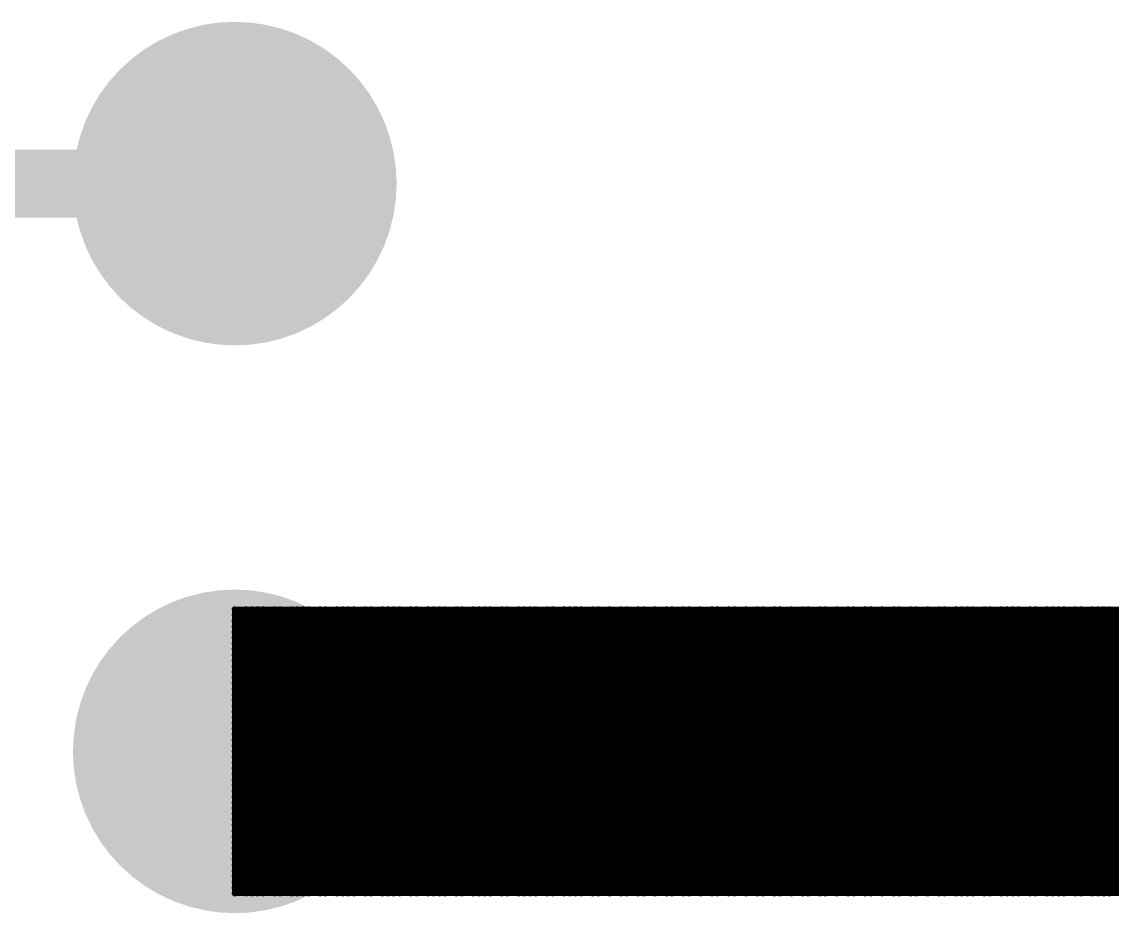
# Model space of a CAD drawing. Extents: x 0.24 to 7.39, y 0.21 to 4.62.
# Drawn here: x 6.5585 to 6.7505, y 0.6925 to 0.8495 of the extents above; entities that cross this region are included whole.
import ezdxf

# ---------------------------------------------------------------- set-up
doc = ezdxf.new("R2010")
doc.units = 0

msp = doc.modelspace()

# ---------------------------------------------------------------- linework, layer by layer
at = {"layer": 'TOP'}
for points, const_width in [([(6.582, 0.821, 1), (6.61, 0.821, 1)], 0.029), ([(6.593, 0.821, 1), (6.599, 0.821, 1)], 0.006), ([(6.582, 0.721, 1), (6.61, 0.721, 1)], 0.029), ([(6.5957, 0.746, 1), (6.5963, 0.746, 1)], 0.0005), ([(6.5957, 0.746, 1), (6.5963, 0.746, 1)], 0.0005), ([(6.5957, 0.745, 1), (6.5963, 0.745, 1)], 0.0005), ([(6.5968, 0.746, 1), (6.5973, 0.746, 1)], 0.0005), ([(6.5977, 0.746, 1), (6.5983, 0.746, 1)], 0.0005), ([(6.5987, 0.746, 1), (6.5993, 0.746, 1)], 0.0005), ([(6.5997, 0.746, 1), (6.6003, 0.746, 1)], 0.0005), ([(6.6007, 0.746, 1), (6.6013, 0.746, 1)], 0.0005), ([(6.6018, 0.746, 1), (6.6023, 0.746, 1)], 0.0005), ([(6.6027, 0.746, 1), (6.6033, 0.746, 1)], 0.0005), ([(6.6027, 0.746, 1), (6.6033, 0.746, 1)], 0.0005), ([(6.6037, 0.746, 1), (6.6043, 0.746, 1)], 0.0005), ([(6.6048, 0.746, 1), (6.6053, 0.746, 1)], 0.0005), ([(6.6057, 0.746, 1), (6.6063, 0.746, 1)], 0.0005), ([(6.6067, 0.746, 1), (6.6073, 0.746, 1)], 0.0005), ([(6.6077, 0.746, 1), (6.6083, 0.746, 1)], 0.0005), ([(6.6087, 0.746, 1), (6.6093, 0.746, 1)], 0.0005), ([(6.6098, 0.746, 1), (6.6103, 0.746, 1)], 0.0005), ([(6.6107, 0.746, 1), (6.6113, 0.746, 1)], 0.0005), ([(6.6117, 0.746, 1), (6.6123, 0.746, 1)], 0.0005), ([(6.6117, 0.746, 1), (6.6123, 0.746, 1)], 0.0005), ([(6.6128, 0.746, 1), (6.6133, 0.746, 1)], 0.0005), ([(6.6137, 0.746, 1), (6.6143, 0.746, 1)], 0.0005), ([(6.6147, 0.746, 1), (6.6153, 0.746, 1)], 0.0005), ([(6.6157, 0.746, 1), (6.6163, 0.746, 1)], 0.0005), ([(6.6167, 0.746, 1), (6.6173, 0.746, 1)], 0.0005), ([(6.6178, 0.746, 1), (6.6183, 0.746, 1)], 0.0005), ([(6.6187, 0.746, 1), (6.6193, 0.746, 1)], 0.0005), ([(6.6197, 0.746, 1), (6.6203, 0.746, 1)], 0.0005), ([(6.6208, 0.746, 1), (6.6213, 0.746, 1)], 0.0005), ([(6.6208, 0.746, 1), (6.6213, 0.746, 1)], 0.0005), ([(6.6217, 0.746, 1), (6.6223, 0.746, 1)], 0.0005), ([(6.6227, 0.746, 1), (6.6233, 0.746, 1)], 0.0005), ([(6.6237, 0.746, 1), (6.6243, 0.746, 1)], 0.0005), ([(6.6247, 0.746, 1), (6.6253, 0.746, 1)], 0.0005), ([(6.6258, 0.746, 1), (6.6263, 0.746, 1)], 0.0005), ([(6.6267, 0.746, 1), (6.6273, 0.746, 1)], 0.0005), ([(6.6277, 0.746, 1), (6.6283, 0.746, 1)], 0.0005), ([(6.6287, 0.746, 1), (6.6292, 0.746, 1)], 0.0005), ([(6.6297, 0.746, 1), (6.6303, 0.746, 1)], 0.0005), ([(6.6297, 0.746, 1), (6.6303, 0.746, 1)], 0.0005), ([(6.6307, 0.746, 1), (6.6313, 0.746, 1)], 0.0005), ([(6.6317, 0.746, 1), (6.6323, 0.746, 1)], 0.0005), ([(6.6327, 0.746, 1), (6.6333, 0.746, 1)], 0.0005), ([(6.6338, 0.746, 1), (6.6343, 0.746, 1)], 0.0005), ([(6.6347, 0.746, 1), (6.6353, 0.746, 1)], 0.0005), ([(6.6357, 0.746, 1), (6.6363, 0.746, 1)], 0.0005), ([(6.6367, 0.746, 1), (6.6372, 0.746, 1)], 0.0005), ([(6.6377, 0.746, 1), (6.6383, 0.746, 1)], 0.0005), ([(6.6387, 0.746, 1), (6.6393, 0.746, 1)], 0.0005), ([(6.6387, 0.746, 1), (6.6393, 0.746, 1)], 0.0005), ([(6.6397, 0.746, 1), (6.6403, 0.746, 1)], 0.0005), ([(6.6407, 0.746, 1), (6.6413, 0.746, 1)], 0.0005), ([(6.6418, 0.746, 1), (6.6423, 0.746, 1)], 0.0005), ([(6.6427, 0.746, 1), (6.6433, 0.746, 1)], 0.0005), ([(6.6437, 0.746, 1), (6.6443, 0.746, 1)], 0.0005), ([(6.6447, 0.746, 1), (6.6452, 0.746, 1)], 0.0005), ([(6.6457, 0.746, 1), (6.6463, 0.746, 1)], 0.0005), ([(6.6467, 0.746, 1), (6.6473, 0.746, 1)], 0.0005), ([(6.6477, 0.746, 1), (6.6483, 0.746, 1)], 0.0005), ([(6.6477, 0.746, 1), (6.6483, 0.746, 1)], 0.0005), ([(6.6487, 0.746, 1), (6.6493, 0.746, 1)], 0.0005), ([(6.6498, 0.746, 1), (6.6503, 0.746, 1)], 0.0005), ([(6.6507, 0.746, 1), (6.6513, 0.746, 1)], 0.0005), ([(6.6517, 0.746, 1), (6.6523, 0.746, 1)], 0.0005), ([(6.6527, 0.746, 1), (6.6532, 0.746, 1)], 0.0005), ([(6.6537, 0.746, 1), (6.6543, 0.746, 1)], 0.0005), ([(6.6547, 0.746, 1), (6.6553, 0.746, 1)], 0.0005), ([(6.6557, 0.746, 1), (6.6563, 0.746, 1)], 0.0005), ([(6.6567, 0.746, 1), (6.6573, 0.746, 1)], 0.0005), ([(6.6567, 0.746, 1), (6.6573, 0.746, 1)], 0.0005), ([(6.6578, 0.746, 1), (6.6583, 0.746, 1)], 0.0005), ([(6.6587, 0.746, 1), (6.6593, 0.746, 1)], 0.0005), ([(6.6597, 0.746, 1), (6.6603, 0.746, 1)], 0.0005), ([(6.6607, 0.746, 1), (6.6612, 0.746, 1)], 0.0005), ([(6.6617, 0.746, 1), (6.6623, 0.746, 1)], 0.0005), ([(6.6628, 0.746, 1), (6.6633, 0.746, 1)], 0.0005), ([(6.6637, 0.746, 1), (6.6643, 0.746, 1)], 0.0005), ([(6.6647, 0.746, 1), (6.6653, 0.746, 1)], 0.0005), ([(6.6658, 0.746, 1), (6.6663, 0.746, 1)], 0.0005), ([(6.6658, 0.746, 1), (6.6663, 0.746, 1)], 0.0005), ([(6.6667, 0.746, 1), (6.6673, 0.746, 1)], 0.0005), ([(6.6677, 0.746, 1), (6.6683, 0.746, 1)], 0.0005), ([(6.6687, 0.746, 1), (6.6692, 0.746, 1)], 0.0005), ([(6.6697, 0.746, 1), (6.6703, 0.746, 1)], 0.0005), ([(6.6708, 0.746, 1), (6.6713, 0.746, 1)], 0.0005), ([(6.6717, 0.746, 1), (6.6723, 0.746, 1)], 0.0005), ([(6.6727, 0.746, 1), (6.6733, 0.746, 1)], 0.0005), ([(6.6738, 0.746, 1), (6.6743, 0.746, 1)], 0.0005), ([(6.6747, 0.746, 1), (6.6753, 0.746, 1)], 0.0005), ([(6.6747, 0.746, 1), (6.6753, 0.746, 1)], 0.0005), ([(6.6757, 0.746, 1), (6.6763, 0.746, 1)], 0.0005), ([(6.6767, 0.746, 1), (6.6772, 0.746, 1)], 0.0005), ([(6.6777, 0.746, 1), (6.6783, 0.746, 1)], 0.0005), ([(6.6788, 0.746, 1), (6.6793, 0.746, 1)], 0.0005), ([(6.6797, 0.746, 1), (6.6803, 0.746, 1)], 0.0005), ([(6.6807, 0.746, 1), (6.6813, 0.746, 1)], 0.0005), ([(6.6818, 0.746, 1), (6.6823, 0.746, 1)], 0.0005), ([(6.6827, 0.746, 1), (6.6833, 0.746, 1)], 0.0005), ([(6.6837, 0.746, 1), (6.6843, 0.746, 1)], 0.0005), ([(6.6837, 0.746, 1), (6.6843, 0.746, 1)], 0.0005), ([(6.6847, 0.746, 1), (6.6852, 0.746, 1)], 0.0005), ([(6.6857, 0.746, 1), (6.6863, 0.746, 1)], 0.0005), ([(6.6868, 0.746, 1), (6.6873, 0.746, 1)], 0.0005), ([(6.6877, 0.746, 1), (6.6883, 0.746, 1)], 0.0005), ([(6.6887, 0.746, 1), (6.6893, 0.746, 1)], 0.0005), ([(6.6898, 0.746, 1), (6.6903, 0.746, 1)], 0.0005), ([(6.6907, 0.746, 1), (6.6913, 0.746, 1)], 0.0005), ([(6.6917, 0.746, 1), (6.6923, 0.746, 1)], 0.0005), ([(6.6927, 0.746, 1), (6.6932, 0.746, 1)], 0.0005), ([(6.6927, 0.746, 1), (6.6932, 0.746, 1)], 0.0005), ([(6.6937, 0.746, 1), (6.6943, 0.746, 1)], 0.0005), ([(6.6948, 0.746, 1), (6.6953, 0.746, 1)], 0.0005), ([(6.6957, 0.746, 1), (6.6963, 0.746, 1)], 0.0005), ([(6.6967, 0.746, 1), (6.6973, 0.746, 1)], 0.0005), ([(6.6978, 0.746, 1), (6.6983, 0.746, 1)], 0.0005), ([(6.6987, 0.746, 1), (6.6993, 0.746, 1)], 0.0005), ([(6.6997, 0.746, 1), (6.7003, 0.746, 1)], 0.0005), ([(6.7007, 0.746, 1), (6.7012, 0.746, 1)], 0.0005), ([(6.7017, 0.746, 1), (6.7023, 0.746, 1)], 0.0005), ([(6.7017, 0.746, 1), (6.7023, 0.746, 1)], 0.0005), ([(6.7028, 0.746, 1), (6.7033, 0.746, 1)], 0.0005), ([(6.7037, 0.746, 1), (6.7043, 0.746, 1)], 0.0005), ([(6.7047, 0.746, 1), (6.7053, 0.746, 1)], 0.0005), ([(6.7058, 0.746, 1), (6.7063, 0.746, 1)], 0.0005), ([(6.7067, 0.746, 1), (6.7073, 0.746, 1)], 0.0005), ([(6.7077, 0.746, 1), (6.7083, 0.746, 1)], 0.0005), ([(6.7087, 0.746, 1), (6.7092, 0.746, 1)], 0.0005), ([(6.7097, 0.746, 1), (6.7103, 0.746, 1)], 0.0005), ([(6.7108, 0.746, 1), (6.7113, 0.746, 1)], 0.0005), ([(6.7108, 0.746, 1), (6.7113, 0.746, 1)], 0.0005), ([(6.7117, 0.746, 1), (6.7123, 0.746, 1)], 0.0005), ([(6.7127, 0.746, 1), (6.7133, 0.746, 1)], 0.0005), ([(6.7138, 0.746, 1), (6.7143, 0.746, 1)], 0.0005), ([(6.7147, 0.746, 1), (6.7153, 0.746, 1)], 0.0005), ([(6.7157, 0.746, 1), (6.7163, 0.746, 1)], 0.0005), ([(6.7167, 0.746, 1), (6.7172, 0.746, 1)], 0.0005), ([(6.7177, 0.746, 1), (6.7183, 0.746, 1)], 0.0005), ([(6.7188, 0.746, 1), (6.7193, 0.746, 1)], 0.0005), ([(6.7197, 0.746, 1), (6.7203, 0.746, 1)], 0.0005), ([(6.7197, 0.746, 1), (6.7203, 0.746, 1)], 0.0005), ([(6.7207, 0.746, 1), (6.7213, 0.746, 1)], 0.0005), ([(6.7218, 0.746, 1), (6.7223, 0.746, 1)], 0.0005), ([(6.7227, 0.746, 1), (6.7233, 0.746, 1)], 0.0005), ([(6.7237, 0.746, 1), (6.7243, 0.746, 1)], 0.0005), ([(6.7247, 0.746, 1), (6.7253, 0.746, 1)], 0.0005), ([(6.7257, 0.746, 1), (6.7263, 0.746, 1)], 0.0005), ([(6.7268, 0.746, 1), (6.7273, 0.746, 1)], 0.0005), ([(6.7277, 0.746, 1), (6.7283, 0.746, 1)], 0.0005), ([(6.7287, 0.746, 1), (6.7293, 0.746, 1)], 0.0005), ([(6.7287, 0.746, 1), (6.7293, 0.746, 1)], 0.0005), ([(6.7298, 0.746, 1), (6.7303, 0.746, 1)], 0.0005), ([(6.7307, 0.746, 1), (6.7313, 0.746, 1)], 0.0005), ([(6.7317, 0.746, 1), (6.7323, 0.746, 1)], 0.0005), ([(6.7327, 0.746, 1), (6.7333, 0.746, 1)], 0.0005), ([(6.7337, 0.746, 1), (6.7343, 0.746, 1)], 0.0005), ([(6.7348, 0.746, 1), (6.7353, 0.746, 1)], 0.0005), ([(6.7357, 0.746, 1), (6.7363, 0.746, 1)], 0.0005), ([(6.7367, 0.746, 1), (6.7373, 0.746, 1)], 0.0005), ([(6.7378, 0.746, 1), (6.7383, 0.746, 1)], 0.0005), ([(6.7378, 0.746, 1), (6.7383, 0.746, 1)], 0.0005), ([(6.7387, 0.746, 1), (6.7393, 0.746, 1)], 0.0005), ([(6.7397, 0.746, 1), (6.7403, 0.746, 1)], 0.0005), ([(6.7407, 0.746, 1), (6.7413, 0.746, 1)], 0.0005), ([(6.7417, 0.746, 1), (6.7423, 0.746, 1)], 0.0005), ([(6.7428, 0.746, 1), (6.7433, 0.746, 1)], 0.0005), ([(6.7437, 0.746, 1), (6.7443, 0.746, 1)], 0.0005), ([(6.7447, 0.746, 1), (6.7453, 0.746, 1)], 0.0005), ([(6.7458, 0.746, 1), (6.7463, 0.746, 1)], 0.0005), ([(6.7467, 0.746, 1), (6.7473, 0.746, 1)], 0.0005), ([(6.7467, 0.746, 1), (6.7473, 0.746, 1)], 0.0005), ([(6.7477, 0.746, 1), (6.7483, 0.746, 1)], 0.0005), ([(6.7487, 0.746, 1), (6.7493, 0.746, 1)], 0.0005), ([(6.7497, 0.746, 1), (6.7503, 0.746, 1)], 0.0005), ([(6.5957, 0.744, 1), (6.5963, 0.744, 1)], 0.0005), ([(6.5957, 0.743, 1), (6.5963, 0.743, 1)], 0.0005), ([(6.5957, 0.742, 1), (6.5963, 0.742, 1)], 0.0005), ([(6.5957, 0.741, 1), (6.5963, 0.741, 1)], 0.0005), ([(6.5957, 0.74, 1), (6.5963, 0.74, 1)], 0.0005), ([(6.5957, 0.739, 1), (6.5963, 0.739, 1)], 0.0005), ([(6.5957, 0.738, 1), (6.5963, 0.738, 1)], 0.0005), ([(6.5957, 0.737, 1), (6.5963, 0.737, 1)], 0.0005), ([(6.5957, 0.736, 1), (6.5963, 0.736, 1)], 0.0005), ([(6.5957, 0.736, 1), (6.5963, 0.736, 1)], 0.0005), ([(6.5957, 0.735, 1), (6.5963, 0.735, 1)], 0.0005), ([(6.5957, 0.734, 1), (6.5963, 0.734, 1)], 0.0005), ([(6.5957, 0.733, 1), (6.5963, 0.733, 1)], 0.0005), ([(6.5957, 0.732, 1), (6.5963, 0.732, 1)], 0.0005), ([(6.5957, 0.731, 1), (6.5963, 0.731, 1)], 0.0005), ([(6.5957, 0.73, 1), (6.5963, 0.73, 1)], 0.0005), ([(6.5957, 0.729, 1), (6.5963, 0.729, 1)], 0.0005), ([(6.5957, 0.728, 1), (6.5963, 0.728, 1)], 0.0005), ([(6.5957, 0.727, 1), (6.5963, 0.727, 1)], 0.0005), ([(6.5957, 0.727, 1), (6.5963, 0.727, 1)], 0.0005), ([(6.5957, 0.726, 1), (6.5963, 0.726, 1)], 0.0005), ([(6.5957, 0.725, 1), (6.5963, 0.725, 1)], 0.0005), ([(6.5957, 0.724, 1), (6.5963, 0.724, 1)], 0.0005), ([(6.5957, 0.723, 1), (6.5963, 0.723, 1)], 0.0005), ([(6.5957, 0.722, 1), (6.5963, 0.722, 1)], 0.0005), ([(6.5957, 0.721, 1), (6.5963, 0.721, 1)], 0.0005), ([(6.5957, 0.72, 1), (6.5963, 0.72, 1)], 0.0005), ([(6.5957, 0.719, 1), (6.5963, 0.719, 1)], 0.0005), ([(6.5957, 0.718, 1), (6.5963, 0.718, 1)], 0.0005), ([(6.5957, 0.718, 1), (6.5963, 0.718, 1)], 0.0005), ([(6.5957, 0.717, 1), (6.5963, 0.717, 1)], 0.0005), ([(6.5957, 0.716, 1), (6.5963, 0.716, 1)], 0.0005), ([(6.5957, 0.715, 1), (6.5963, 0.715, 1)], 0.0005), ([(6.5957, 0.714, 1), (6.5963, 0.714, 1)], 0.0005), ([(6.5957, 0.713, 1), (6.5963, 0.713, 1)], 0.0005), ([(6.5957, 0.712, 1), (6.5963, 0.712, 1)], 0.0005), ([(6.5957, 0.711, 1), (6.5963, 0.711, 1)], 0.0005), ([(6.5957, 0.71, 1), (6.5963, 0.71, 1)], 0.0005), ([(6.5957, 0.709, 1), (6.5963, 0.709, 1)], 0.0005), ([(6.5957, 0.709, 1), (6.5963, 0.709, 1)], 0.0005), ([(6.5957, 0.708, 1), (6.5963, 0.708, 1)], 0.0005), ([(6.5957, 0.707, 1), (6.5963, 0.707, 1)], 0.0005), ([(6.5957, 0.706, 1), (6.5963, 0.706, 1)], 0.0005), ([(6.5957, 0.705, 1), (6.5963, 0.705, 1)], 0.0005), ([(6.5957, 0.704, 1), (6.5963, 0.704, 1)], 0.0005), ([(6.5957, 0.703, 1), (6.5963, 0.703, 1)], 0.0005), ([(6.5957, 0.702, 1), (6.5963, 0.702, 1)], 0.0005), ([(6.5957, 0.701, 1), (6.5963, 0.701, 1)], 0.0005), ([(6.5957, 0.7, 1), (6.5963, 0.7, 1)], 0.0005), ([(6.5957, 0.7, 1), (6.5963, 0.7, 1)], 0.0005), ([(6.5957, 0.699, 1), (6.5963, 0.699, 1)], 0.0005), ([(6.5957, 0.698, 1), (6.5963, 0.698, 1)], 0.0005), ([(6.5957, 0.697, 1), (6.5963, 0.697, 1)], 0.0005), ([(6.5957, 0.696, 1), (6.5963, 0.696, 1)], 0.0005), ([(6.5957, 0.696, 1), (6.5963, 0.696, 1)], 0.0005), ([(6.5968, 0.696, 1), (6.5973, 0.696, 1)], 0.0005), ([(6.5977, 0.696, 1), (6.5983, 0.696, 1)], 0.0005), ([(6.5987, 0.696, 1), (6.5993, 0.696, 1)], 0.0005), ([(6.5997, 0.696, 1), (6.6003, 0.696, 1)], 0.0005), ([(6.6007, 0.696, 1), (6.6013, 0.696, 1)], 0.0005), ([(6.6018, 0.696, 1), (6.6023, 0.696, 1)], 0.0005), ([(6.6027, 0.696, 1), (6.6033, 0.696, 1)], 0.0005), ([(6.6027, 0.696, 1), (6.6033, 0.696, 1)], 0.0005), ([(6.6037, 0.696, 1), (6.6043, 0.696, 1)], 0.0005), ([(6.6048, 0.696, 1), (6.6053, 0.696, 1)], 0.0005), ([(6.6057, 0.696, 1), (6.6063, 0.696, 1)], 0.0005), ([(6.6067, 0.696, 1), (6.6073, 0.696, 1)], 0.0005), ([(6.6077, 0.696, 1), (6.6083, 0.696, 1)], 0.0005), ([(6.6087, 0.696, 1), (6.6093, 0.696, 1)], 0.0005), ([(6.6098, 0.696, 1), (6.6103, 0.696, 1)], 0.0005), ([(6.6107, 0.696, 1), (6.6113, 0.696, 1)], 0.0005), ([(6.6117, 0.696, 1), (6.6123, 0.696, 1)], 0.0005), ([(6.6117, 0.696, 1), (6.6123, 0.696, 1)], 0.0005), ([(6.6128, 0.696, 1), (6.6133, 0.696, 1)], 0.0005), ([(6.6137, 0.696, 1), (6.6143, 0.696, 1)], 0.0005), ([(6.6147, 0.696, 1), (6.6153, 0.696, 1)], 0.0005), ([(6.6157, 0.696, 1), (6.6163, 0.696, 1)], 0.0005), ([(6.6167, 0.696, 1), (6.6173, 0.696, 1)], 0.0005), ([(6.6178, 0.696, 1), (6.6183, 0.696, 1)], 0.0005), ([(6.6187, 0.696, 1), (6.6193, 0.696, 1)], 0.0005), ([(6.6197, 0.696, 1), (6.6203, 0.696, 1)], 0.0005), ([(6.6208, 0.696, 1), (6.6213, 0.696, 1)], 0.0005), ([(6.6208, 0.696, 1), (6.6213, 0.696, 1)], 0.0005), ([(6.6217, 0.696, 1), (6.6223, 0.696, 1)], 0.0005), ([(6.6227, 0.696, 1), (6.6233, 0.696, 1)], 0.0005), ([(6.6237, 0.696, 1), (6.6243, 0.696, 1)], 0.0005), ([(6.6247, 0.696, 1), (6.6253, 0.696, 1)], 0.0005), ([(6.6258, 0.696, 1), (6.6263, 0.696, 1)], 0.0005), ([(6.6267, 0.696, 1), (6.6273, 0.696, 1)], 0.0005), ([(6.6277, 0.696, 1), (6.6283, 0.696, 1)], 0.0005), ([(6.6287, 0.696, 1), (6.6292, 0.696, 1)], 0.0005), ([(6.6297, 0.696, 1), (6.6303, 0.696, 1)], 0.0005), ([(6.6297, 0.696, 1), (6.6303, 0.696, 1)], 0.0005), ([(6.6307, 0.696, 1), (6.6313, 0.696, 1)], 0.0005), ([(6.6317, 0.696, 1), (6.6323, 0.696, 1)], 0.0005), ([(6.6327, 0.696, 1), (6.6333, 0.696, 1)], 0.0005), ([(6.6338, 0.696, 1), (6.6343, 0.696, 1)], 0.0005), ([(6.6347, 0.696, 1), (6.6353, 0.696, 1)], 0.0005), ([(6.6357, 0.696, 1), (6.6363, 0.696, 1)], 0.0005), ([(6.6367, 0.696, 1), (6.6372, 0.696, 1)], 0.0005), ([(6.6377, 0.696, 1), (6.6383, 0.696, 1)], 0.0005), ([(6.6387, 0.696, 1), (6.6393, 0.696, 1)], 0.0005), ([(6.6387, 0.696, 1), (6.6393, 0.696, 1)], 0.0005), ([(6.6397, 0.696, 1), (6.6403, 0.696, 1)], 0.0005), ([(6.6407, 0.696, 1), (6.6413, 0.696, 1)], 0.0005), ([(6.6418, 0.696, 1), (6.6423, 0.696, 1)], 0.0005), ([(6.6427, 0.696, 1), (6.6433, 0.696, 1)], 0.0005), ([(6.6437, 0.696, 1), (6.6443, 0.696, 1)], 0.0005), ([(6.6447, 0.696, 1), (6.6452, 0.696, 1)], 0.0005), ([(6.6457, 0.696, 1), (6.6463, 0.696, 1)], 0.0005), ([(6.6467, 0.696, 1), (6.6473, 0.696, 1)], 0.0005), ([(6.6477, 0.696, 1), (6.6483, 0.696, 1)], 0.0005), ([(6.6477, 0.696, 1), (6.6483, 0.696, 1)], 0.0005), ([(6.6487, 0.696, 1), (6.6493, 0.696, 1)], 0.0005), ([(6.6498, 0.696, 1), (6.6503, 0.696, 1)], 0.0005), ([(6.6507, 0.696, 1), (6.6513, 0.696, 1)], 0.0005), ([(6.6517, 0.696, 1), (6.6523, 0.696, 1)], 0.0005), ([(6.6527, 0.696, 1), (6.6532, 0.696, 1)], 0.0005), ([(6.6537, 0.696, 1), (6.6543, 0.696, 1)], 0.0005), ([(6.6547, 0.696, 1), (6.6553, 0.696, 1)], 0.0005), ([(6.6557, 0.696, 1), (6.6563, 0.696, 1)], 0.0005), ([(6.6567, 0.696, 1), (6.6573, 0.696, 1)], 0.0005), ([(6.6567, 0.696, 1), (6.6573, 0.696, 1)], 0.0005), ([(6.6578, 0.696, 1), (6.6583, 0.696, 1)], 0.0005), ([(6.6587, 0.696, 1), (6.6593, 0.696, 1)], 0.0005), ([(6.6597, 0.696, 1), (6.6603, 0.696, 1)], 0.0005), ([(6.6607, 0.696, 1), (6.6612, 0.696, 1)], 0.0005), ([(6.6617, 0.696, 1), (6.6623, 0.696, 1)], 0.0005), ([(6.6628, 0.696, 1), (6.6633, 0.696, 1)], 0.0005), ([(6.6637, 0.696, 1), (6.6643, 0.696, 1)], 0.0005), ([(6.6647, 0.696, 1), (6.6653, 0.696, 1)], 0.0005), ([(6.6658, 0.696, 1), (6.6663, 0.696, 1)], 0.0005), ([(6.6658, 0.696, 1), (6.6663, 0.696, 1)], 0.0005), ([(6.6667, 0.696, 1), (6.6673, 0.696, 1)], 0.0005), ([(6.6677, 0.696, 1), (6.6683, 0.696, 1)], 0.0005), ([(6.6687, 0.696, 1), (6.6692, 0.696, 1)], 0.0005), ([(6.6697, 0.696, 1), (6.6703, 0.696, 1)], 0.0005), ([(6.6708, 0.696, 1), (6.6713, 0.696, 1)], 0.0005), ([(6.6717, 0.696, 1), (6.6723, 0.696, 1)], 0.0005), ([(6.6727, 0.696, 1), (6.6733, 0.696, 1)], 0.0005), ([(6.6738, 0.696, 1), (6.6743, 0.696, 1)], 0.0005), ([(6.6747, 0.696, 1), (6.6753, 0.696, 1)], 0.0005), ([(6.6747, 0.696, 1), (6.6753, 0.696, 1)], 0.0005), ([(6.6757, 0.696, 1), (6.6763, 0.696, 1)], 0.0005), ([(6.6767, 0.696, 1), (6.6772, 0.696, 1)], 0.0005), ([(6.6777, 0.696, 1), (6.6783, 0.696, 1)], 0.0005), ([(6.6788, 0.696, 1), (6.6793, 0.696, 1)], 0.0005), ([(6.6797, 0.696, 1), (6.6803, 0.696, 1)], 0.0005), ([(6.6807, 0.696, 1), (6.6813, 0.696, 1)], 0.0005), ([(6.6818, 0.696, 1), (6.6823, 0.696, 1)], 0.0005), ([(6.6827, 0.696, 1), (6.6833, 0.696, 1)], 0.0005), ([(6.6837, 0.696, 1), (6.6843, 0.696, 1)], 0.0005), ([(6.6837, 0.696, 1), (6.6843, 0.696, 1)], 0.0005), ([(6.6847, 0.696, 1), (6.6852, 0.696, 1)], 0.0005), ([(6.6857, 0.696, 1), (6.6863, 0.696, 1)], 0.0005), ([(6.6868, 0.696, 1), (6.6873, 0.696, 1)], 0.0005), ([(6.6877, 0.696, 1), (6.6883, 0.696, 1)], 0.0005), ([(6.6887, 0.696, 1), (6.6893, 0.696, 1)], 0.0005), ([(6.6898, 0.696, 1), (6.6903, 0.696, 1)], 0.0005), ([(6.6907, 0.696, 1), (6.6913, 0.696, 1)], 0.0005), ([(6.6917, 0.696, 1), (6.6923, 0.696, 1)], 0.0005), ([(6.6927, 0.696, 1), (6.6932, 0.696, 1)], 0.0005), ([(6.6927, 0.696, 1), (6.6932, 0.696, 1)], 0.0005), ([(6.6937, 0.696, 1), (6.6943, 0.696, 1)], 0.0005), ([(6.6948, 0.696, 1), (6.6953, 0.696, 1)], 0.0005), ([(6.6957, 0.696, 1), (6.6963, 0.696, 1)], 0.0005), ([(6.6967, 0.696, 1), (6.6973, 0.696, 1)], 0.0005), ([(6.6978, 0.696, 1), (6.6983, 0.696, 1)], 0.0005), ([(6.6987, 0.696, 1), (6.6993, 0.696, 1)], 0.0005), ([(6.6997, 0.696, 1), (6.7003, 0.696, 1)], 0.0005), ([(6.7007, 0.696, 1), (6.7012, 0.696, 1)], 0.0005), ([(6.7017, 0.696, 1), (6.7023, 0.696, 1)], 0.0005), ([(6.7017, 0.696, 1), (6.7023, 0.696, 1)], 0.0005), ([(6.7028, 0.696, 1), (6.7033, 0.696, 1)], 0.0005), ([(6.7037, 0.696, 1), (6.7043, 0.696, 1)], 0.0005), ([(6.7047, 0.696, 1), (6.7053, 0.696, 1)], 0.0005), ([(6.7058, 0.696, 1), (6.7063, 0.696, 1)], 0.0005), ([(6.7067, 0.696, 1), (6.7073, 0.696, 1)], 0.0005), ([(6.7077, 0.696, 1), (6.7083, 0.696, 1)], 0.0005), ([(6.7087, 0.696, 1), (6.7092, 0.696, 1)], 0.0005), ([(6.7097, 0.696, 1), (6.7103, 0.696, 1)], 0.0005), ([(6.7108, 0.696, 1), (6.7113, 0.696, 1)], 0.0005), ([(6.7108, 0.696, 1), (6.7113, 0.696, 1)], 0.0005), ([(6.7117, 0.696, 1), (6.7123, 0.696, 1)], 0.0005), ([(6.7127, 0.696, 1), (6.7133, 0.696, 1)], 0.0005), ([(6.7138, 0.696, 1), (6.7143, 0.696, 1)], 0.0005), ([(6.7147, 0.696, 1), (6.7153, 0.696, 1)], 0.0005), ([(6.7157, 0.696, 1), (6.7163, 0.696, 1)], 0.0005), ([(6.7167, 0.696, 1), (6.7172, 0.696, 1)], 0.0005), ([(6.7177, 0.696, 1), (6.7183, 0.696, 1)], 0.0005), ([(6.7188, 0.696, 1), (6.7193, 0.696, 1)], 0.0005), ([(6.7197, 0.696, 1), (6.7203, 0.696, 1)], 0.0005), ([(6.7197, 0.696, 1), (6.7203, 0.696, 1)], 0.0005), ([(6.7207, 0.696, 1), (6.7213, 0.696, 1)], 0.0005), ([(6.7218, 0.696, 1), (6.7223, 0.696, 1)], 0.0005), ([(6.7227, 0.696, 1), (6.7233, 0.696, 1)], 0.0005), ([(6.7237, 0.696, 1), (6.7243, 0.696, 1)], 0.0005), ([(6.7247, 0.696, 1), (6.7253, 0.696, 1)], 0.0005), ([(6.7257, 0.696, 1), (6.7263, 0.696, 1)], 0.0005), ([(6.7268, 0.696, 1), (6.7273, 0.696, 1)], 0.0005), ([(6.7277, 0.696, 1), (6.7283, 0.696, 1)], 0.0005), ([(6.7287, 0.696, 1), (6.7293, 0.696, 1)], 0.0005), ([(6.7287, 0.696, 1), (6.7293, 0.696, 1)], 0.0005), ([(6.7298, 0.696, 1), (6.7303, 0.696, 1)], 0.0005), ([(6.7307, 0.696, 1), (6.7313, 0.696, 1)], 0.0005), ([(6.7317, 0.696, 1), (6.7323, 0.696, 1)], 0.0005), ([(6.7327, 0.696, 1), (6.7333, 0.696, 1)], 0.0005), ([(6.7337, 0.696, 1), (6.7343, 0.696, 1)], 0.0005), ([(6.7348, 0.696, 1), (6.7353, 0.696, 1)], 0.0005), ([(6.7357, 0.696, 1), (6.7363, 0.696, 1)], 0.0005), ([(6.7367, 0.696, 1), (6.7373, 0.696, 1)], 0.0005), ([(6.7378, 0.696, 1), (6.7383, 0.696, 1)], 0.0005), ([(6.7378, 0.696, 1), (6.7383, 0.696, 1)], 0.0005), ([(6.7387, 0.696, 1), (6.7393, 0.696, 1)], 0.0005), ([(6.7397, 0.696, 1), (6.7403, 0.696, 1)], 0.0005), ([(6.7407, 0.696, 1), (6.7413, 0.696, 1)], 0.0005), ([(6.7417, 0.696, 1), (6.7423, 0.696, 1)], 0.0005), ([(6.7428, 0.696, 1), (6.7433, 0.696, 1)], 0.0005), ([(6.7437, 0.696, 1), (6.7443, 0.696, 1)], 0.0005), ([(6.7447, 0.696, 1), (6.7453, 0.696, 1)], 0.0005), ([(6.7458, 0.696, 1), (6.7463, 0.696, 1)], 0.0005), ([(6.7467, 0.696, 1), (6.7473, 0.696, 1)], 0.0005), ([(6.7467, 0.696, 1), (6.7473, 0.696, 1)], 0.0005), ([(6.7477, 0.696, 1), (6.7483, 0.696, 1)], 0.0005), ([(6.7487, 0.696, 1), (6.7493, 0.696, 1)], 0.0005), ([(6.7497, 0.696, 1), (6.7503, 0.696, 1)], 0.0005)]:
    msp.add_lwpolyline(points, format="xyb", close=True, dxfattribs=dict(at, const_width=const_width))
for points, const_width in [([(6.421, 0.821), (6.596, 0.821)], 0.012), ([(6.596, 0.696), (6.596, 0.746)], 0.001), ([(6.596, 0.746), (6.946, 0.746)], 0.001), ([(6.596, 0.745), (7.02, 0.745)], 0.001), ([(6.597, 0.696), (6.597, 0.746)], 0.001), ([(6.598, 0.696), (6.598, 0.746)], 0.001), ([(6.599, 0.696), (6.599, 0.746)], 0.001), ([(6.6, 0.696), (6.6, 0.746)], 0.001), ([(6.601, 0.696), (6.601, 0.746)], 0.001), ([(6.602, 0.696), (6.602, 0.746)], 0.001), ([(6.603, 0.696), (6.603, 0.746)], 0.001), ([(6.603, 0.696), (6.603, 0.746)], 0.001), ([(6.604, 0.696), (6.604, 0.746)], 0.001), ([(6.605, 0.696), (6.605, 0.746)], 0.001), ([(6.606, 0.696), (6.606, 0.746)], 0.001), ([(6.607, 0.696), (6.607, 0.746)], 0.001), ([(6.608, 0.696), (6.608, 0.746)], 0.001), ([(6.609, 0.696), (6.609, 0.746)], 0.001), ([(6.61, 0.696), (6.61, 0.746)], 0.001), ([(6.611, 0.696), (6.611, 0.746)], 0.001), ([(6.612, 0.696), (6.612, 0.746)], 0.001), ([(6.612, 0.696), (6.612, 0.746)], 0.001), ([(6.613, 0.696), (6.613, 0.746)], 0.001), ([(6.614, 0.696), (6.614, 0.746)], 0.001), ([(6.615, 0.696), (6.615, 0.746)], 0.001), ([(6.616, 0.696), (6.616, 0.746)], 0.001), ([(6.617, 0.696), (6.617, 0.746)], 0.001), ([(6.618, 0.696), (6.618, 0.746)], 0.001), ([(6.619, 0.696), (6.619, 0.746)], 0.001), ([(6.62, 0.696), (6.62, 0.746)], 0.001), ([(6.621, 0.696), (6.621, 0.746)], 0.001), ([(6.621, 0.696), (6.621, 0.746)], 0.001), ([(6.622, 0.696), (6.622, 0.746)], 0.001), ([(6.623, 0.696), (6.623, 0.746)], 0.001), ([(6.624, 0.696), (6.624, 0.746)], 0.001), ([(6.625, 0.696), (6.625, 0.746)], 0.001), ([(6.626, 0.696), (6.626, 0.746)], 0.001), ([(6.627, 0.696), (6.627, 0.746)], 0.001), ([(6.628, 0.696), (6.628, 0.746)], 0.001), ([(6.629, 0.696), (6.629, 0.746)], 0.001), ([(6.63, 0.696), (6.63, 0.746)], 0.001), ([(6.63, 0.696), (6.63, 0.746)], 0.001), ([(6.631, 0.696), (6.631, 0.746)], 0.001), ([(6.632, 0.696), (6.632, 0.746)], 0.001), ([(6.633, 0.696), (6.633, 0.746)], 0.001), ([(6.634, 0.696), (6.634, 0.746)], 0.001), ([(6.635, 0.696), (6.635, 0.746)], 0.001), ([(6.636, 0.696), (6.636, 0.746)], 0.001), ([(6.637, 0.696), (6.637, 0.746)], 0.001), ([(6.638, 0.696), (6.638, 0.746)], 0.001), ([(6.639, 0.696), (6.639, 0.746)], 0.001), ([(6.639, 0.696), (6.639, 0.746)], 0.001), ([(6.64, 0.696), (6.64, 0.746)], 0.001), ([(6.641, 0.696), (6.641, 0.746)], 0.001), ([(6.642, 0.696), (6.642, 0.746)], 0.001), ([(6.643, 0.696), (6.643, 0.746)], 0.001), ([(6.644, 0.696), (6.644, 0.746)], 0.001), ([(6.645, 0.696), (6.645, 0.746)], 0.001), ([(6.646, 0.696), (6.646, 0.746)], 0.001), ([(6.647, 0.696), (6.647, 0.746)], 0.001), ([(6.648, 0.696), (6.648, 0.746)], 0.001), ([(6.648, 0.696), (6.648, 0.746)], 0.001), ([(6.649, 0.696), (6.649, 0.746)], 0.001), ([(6.65, 0.696), (6.65, 0.746)], 0.001), ([(6.651, 0.696), (6.651, 0.746)], 0.001), ([(6.652, 0.696), (6.652, 0.746)], 0.001), ([(6.653, 0.696), (6.653, 0.746)], 0.001), ([(6.654, 0.696), (6.654, 0.746)], 0.001), ([(6.655, 0.696), (6.655, 0.746)], 0.001), ([(6.656, 0.696), (6.656, 0.746)], 0.001), ([(6.657, 0.696), (6.657, 0.746)], 0.001), ([(6.657, 0.696), (6.657, 0.746)], 0.001), ([(6.658, 0.696), (6.658, 0.746)], 0.001), ([(6.659, 0.696), (6.659, 0.746)], 0.001), ([(6.66, 0.696), (6.66, 0.746)], 0.001), ([(6.661, 0.696), (6.661, 0.746)], 0.001), ([(6.662, 0.696), (6.662, 0.746)], 0.001), ([(6.663, 0.696), (6.663, 0.746)], 0.001), ([(6.664, 0.696), (6.664, 0.746)], 0.001), ([(6.665, 0.696), (6.665, 0.746)], 0.001), ([(6.666, 0.696), (6.666, 0.746)], 0.001), ([(6.666, 0.696), (6.666, 0.746)], 0.001), ([(6.667, 0.696), (6.667, 0.746)], 0.001), ([(6.668, 0.696), (6.668, 0.746)], 0.001), ([(6.669, 0.696), (6.669, 0.746)], 0.001), ([(6.67, 0.696), (6.67, 0.746)], 0.001), ([(6.671, 0.696), (6.671, 0.746)], 0.001), ([(6.672, 0.696), (6.672, 0.746)], 0.001), ([(6.673, 0.696), (6.673, 0.746)], 0.001), ([(6.674, 0.696), (6.674, 0.746)], 0.001), ([(6.675, 0.696), (6.675, 0.746)], 0.001), ([(6.675, 0.696), (6.675, 0.746)], 0.001), ([(6.676, 0.696), (6.676, 0.746)], 0.001), ([(6.677, 0.696), (6.677, 0.746)], 0.001), ([(6.678, 0.696), (6.678, 0.746)], 0.001), ([(6.679, 0.696), (6.679, 0.746)], 0.001), ([(6.68, 0.696), (6.68, 0.746)], 0.001), ([(6.681, 0.696), (6.681, 0.746)], 0.001), ([(6.682, 0.696), (6.682, 0.746)], 0.001), ([(6.683, 0.696), (6.683, 0.746)], 0.001), ([(6.684, 0.696), (6.684, 0.746)], 0.001), ([(6.684, 0.696), (6.684, 0.746)], 0.001), ([(6.685, 0.696), (6.685, 0.746)], 0.001), ([(6.686, 0.696), (6.686, 0.746)], 0.001), ([(6.687, 0.696), (6.687, 0.746)], 0.001), ([(6.688, 0.696), (6.688, 0.746)], 0.001), ([(6.689, 0.696), (6.689, 0.746)], 0.001), ([(6.69, 0.696), (6.69, 0.746)], 0.001), ([(6.691, 0.696), (6.691, 0.746)], 0.001), ([(6.692, 0.696), (6.692, 0.746)], 0.001), ([(6.693, 0.696), (6.693, 0.746)], 0.001), ([(6.693, 0.696), (6.693, 0.746)], 0.001), ([(6.694, 0.696), (6.694, 0.746)], 0.001), ([(6.695, 0.696), (6.695, 0.746)], 0.001), ([(6.696, 0.696), (6.696, 0.746)], 0.001), ([(6.697, 0.696), (6.697, 0.746)], 0.001), ([(6.698, 0.696), (6.698, 0.746)], 0.001), ([(6.699, 0.696), (6.699, 0.746)], 0.001), ([(6.7, 0.696), (6.7, 0.746)], 0.001), ([(6.701, 0.696), (6.701, 0.746)], 0.001), ([(6.702, 0.696), (6.702, 0.746)], 0.001), ([(6.702, 0.696), (6.702, 0.746)], 0.001), ([(6.703, 0.696), (6.703, 0.746)], 0.001), ([(6.704, 0.696), (6.704, 0.746)], 0.001), ([(6.705, 0.696), (6.705, 0.746)], 0.001), ([(6.706, 0.696), (6.706, 0.746)], 0.001), ([(6.707, 0.696), (6.707, 0.746)], 0.001), ([(6.708, 0.696), (6.708, 0.746)], 0.001), ([(6.709, 0.696), (6.709, 0.746)], 0.001), ([(6.71, 0.696), (6.71, 0.746)], 0.001), ([(6.711, 0.696), (6.711, 0.746)], 0.001), ([(6.711, 0.696), (6.711, 0.746)], 0.001), ([(6.712, 0.696), (6.712, 0.746)], 0.001), ([(6.713, 0.696), (6.713, 0.746)], 0.001), ([(6.714, 0.696), (6.714, 0.746)], 0.001), ([(6.715, 0.696), (6.715, 0.746)], 0.001), ([(6.716, 0.696), (6.716, 0.746)], 0.001), ([(6.717, 0.696), (6.717, 0.746)], 0.001), ([(6.718, 0.696), (6.718, 0.746)], 0.001), ([(6.719, 0.696), (6.719, 0.746)], 0.001), ([(6.72, 0.696), (6.72, 0.746)], 0.001), ([(6.72, 0.696), (6.72, 0.746)], 0.001), ([(6.721, 0.696), (6.721, 0.746)], 0.001), ([(6.722, 0.696), (6.722, 0.746)], 0.001), ([(6.723, 0.696), (6.723, 0.746)], 0.001), ([(6.724, 0.696), (6.724, 0.746)], 0.001), ([(6.725, 0.696), (6.725, 0.746)], 0.001), ([(6.726, 0.696), (6.726, 0.746)], 0.001), ([(6.727, 0.696), (6.727, 0.746)], 0.001), ([(6.728, 0.696), (6.728, 0.746)], 0.001), ([(6.729, 0.696), (6.729, 0.746)], 0.001), ([(6.729, 0.696), (6.729, 0.746)], 0.001), ([(6.73, 0.696), (6.73, 0.746)], 0.001), ([(6.731, 0.696), (6.731, 0.746)], 0.001), ([(6.732, 0.696), (6.732, 0.746)], 0.001), ([(6.733, 0.696), (6.733, 0.746)], 0.001), ([(6.734, 0.696), (6.734, 0.746)], 0.001), ([(6.735, 0.696), (6.735, 0.746)], 0.001), ([(6.736, 0.696), (6.736, 0.746)], 0.001), ([(6.737, 0.696), (6.737, 0.746)], 0.001), ([(6.738, 0.696), (6.738, 0.746)], 0.001), ([(6.738, 0.696), (6.738, 0.746)], 0.001), ([(6.739, 0.696), (6.739, 0.746)], 0.001), ([(6.74, 0.696), (6.74, 0.746)], 0.001), ([(6.741, 0.696), (6.741, 0.746)], 0.001), ([(6.742, 0.696), (6.742, 0.746)], 0.001), ([(6.743, 0.696), (6.743, 0.746)], 0.001), ([(6.744, 0.696), (6.744, 0.746)], 0.001), ([(6.745, 0.696), (6.745, 0.746)], 0.001), ([(6.746, 0.696), (6.746, 0.746)], 0.001), ([(6.747, 0.696), (6.747, 0.746)], 0.001), ([(6.747, 0.696), (6.747, 0.746)], 0.001), ([(6.748, 0.696), (6.748, 0.746)], 0.001), ([(6.749, 0.696), (6.749, 0.746)], 0.001), ([(6.75, 0.696), (6.75, 0.746)], 0.001), ([(6.751, 0.696), (6.751, 0.746)], 0.001), ([(6.596, 0.744), (7.019, 0.744)], 0.001), ([(6.596, 0.743), (7.018, 0.743)], 0.001), ([(6.596, 0.742), (7.017, 0.742)], 0.001), ([(6.596, 0.741), (7.016, 0.741)], 0.001), ([(6.596, 0.74), (7.015, 0.74)], 0.001), ([(6.596, 0.739), (7.014, 0.739)], 0.001), ([(6.596, 0.738), (7.014, 0.738)], 0.001), ([(6.596, 0.737), (7.013, 0.737)], 0.001), ([(6.596, 0.736), (7.011, 0.736)], 0.001), ([(6.596, 0.736), (7.012, 0.736)], 0.001), ([(6.596, 0.735), (7.01, 0.735)], 0.001), ([(6.596, 0.734), (7.009, 0.734)], 0.001), ([(6.596, 0.733), (7.008, 0.733)], 0.001), ([(6.596, 0.732), (7.007, 0.732)], 0.001), ([(6.596, 0.731), (7.006, 0.731)], 0.001), ([(6.596, 0.73), (7.005, 0.73)], 0.001), ([(6.596, 0.729), (7.005, 0.729)], 0.001), ([(6.596, 0.728), (7.004, 0.728)], 0.001), ([(6.596, 0.727), (7.002, 0.727)], 0.001), ([(6.596, 0.727), (7.003, 0.727)], 0.001), ([(6.596, 0.726), (7.001, 0.726)], 0.001), ([(6.596, 0.725), (7, 0.725)], 0.001), ([(6.596, 0.724), (6.999, 0.724)], 0.001), ([(6.596, 0.723), (6.998, 0.723)], 0.001), ([(6.596, 0.722), (6.997, 0.722)], 0.001), ([(6.596, 0.721), (6.996, 0.721)], 0.001), ([(6.596, 0.72), (6.996, 0.72)], 0.001), ([(6.596, 0.719), (6.995, 0.719)], 0.001), ([(6.596, 0.718), (6.993, 0.718)], 0.001), ([(6.596, 0.718), (6.994, 0.718)], 0.001), ([(6.596, 0.717), (6.992, 0.717)], 0.001), ([(6.596, 0.716), (6.991, 0.716)], 0.001), ([(6.596, 0.715), (6.99, 0.715)], 0.001), ([(6.596, 0.714), (6.989, 0.714)], 0.001), ([(6.596, 0.713), (6.988, 0.713)], 0.001), ([(6.596, 0.712), (6.987, 0.712)], 0.001), ([(6.596, 0.711), (6.987, 0.711)], 0.001), ([(6.596, 0.71), (6.986, 0.71)], 0.001), ([(6.596, 0.709), (6.984, 0.709)], 0.001), ([(6.596, 0.709), (6.985, 0.709)], 0.001), ([(6.596, 0.708), (6.983, 0.708)], 0.001), ([(6.596, 0.707), (6.982, 0.707)], 0.001), ([(6.596, 0.706), (6.981, 0.706)], 0.001), ([(6.596, 0.705), (6.98, 0.705)], 0.001), ([(6.596, 0.704), (6.979, 0.704)], 0.001), ([(6.596, 0.703), (6.978, 0.703)], 0.001), ([(6.596, 0.702), (6.978, 0.702)], 0.001), ([(6.596, 0.701), (6.977, 0.701)], 0.001), ([(6.596, 0.7), (6.975, 0.7)], 0.001), ([(6.596, 0.7), (6.976, 0.7)], 0.001), ([(6.596, 0.699), (6.974, 0.699)], 0.001), ([(6.596, 0.698), (6.973, 0.698)], 0.001), ([(6.596, 0.697), (6.972, 0.697)], 0.001), ([(6.596, 0.696), (6.971, 0.696)], 0.001)]:
    msp.add_lwpolyline(points, dxfattribs=dict(at, const_width=const_width))

doc.saveas('drawing.dxf')
